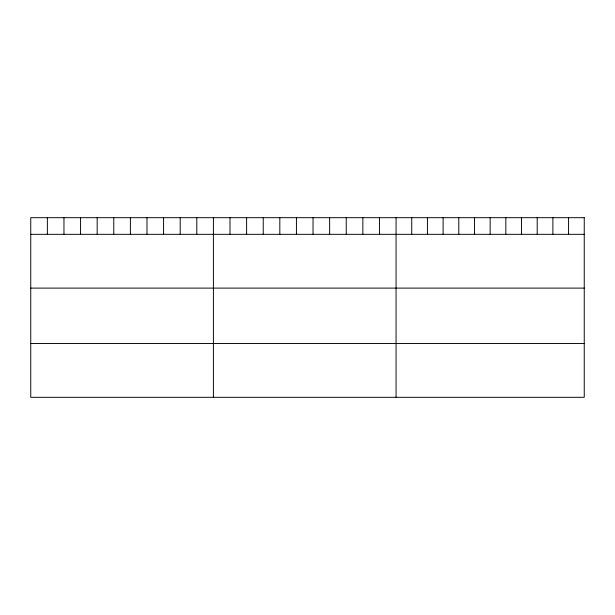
<?xml version="1.0" encoding="UTF-8"?>
<svg xmlns="http://www.w3.org/2000/svg" width="615" height="615" viewBox="0 0 615 615"><rect width="100%" height="100%" fill="white"/><g stroke="black" fill="none" stroke-linecap="round" stroke-linejoin="round"><path stroke-width="0.92" d="M30.75 234.323L584.25 234.323M30.75 288.112L584.25 288.112M30.75 343.531L584.25 343.531M568.567 217.687L568.567 234.323M552.885 217.687L552.885 234.323M537.202 217.687L537.202 234.323M521.52 217.687L521.52 234.323M505.838 217.687L505.838 234.323M490.155 217.687L490.155 234.323M474.473 217.687L474.473 234.323M458.79 217.687L458.79 234.323M443.108 217.687L443.108 234.323M427.425 217.687L427.425 234.323M411.743 217.687L411.743 234.323M396.06 217.687L396.06 397.313M379.455 217.687L379.455 234.323M362.85 217.687L362.85 234.323M346.245 217.687L346.245 234.323M329.64 217.687L329.64 234.323M313.035 217.687L313.035 234.323M296.43 217.687L296.43 234.323M279.825 217.687L279.825 234.323M263.22 217.687L263.22 234.323M246.615 217.687L246.615 234.323M230.01 217.687L230.01 234.323M213.405 217.687L213.405 397.313M196.8 217.687L196.8 234.323M180.195 217.687L180.195 234.323M163.59 217.687L163.59 234.323M146.985 217.687L146.985 234.323M130.38 217.687L130.38 234.323M113.775 217.687L113.775 234.323M97.17 217.687L97.17 234.323M80.565 217.687L80.565 234.323M63.96 217.687L63.96 234.323M47.355 217.687L47.355 234.323M584.25 217.687L30.75 217.687L30.75 397.313L584.25 397.313L584.25 217.687"/></g></svg>
